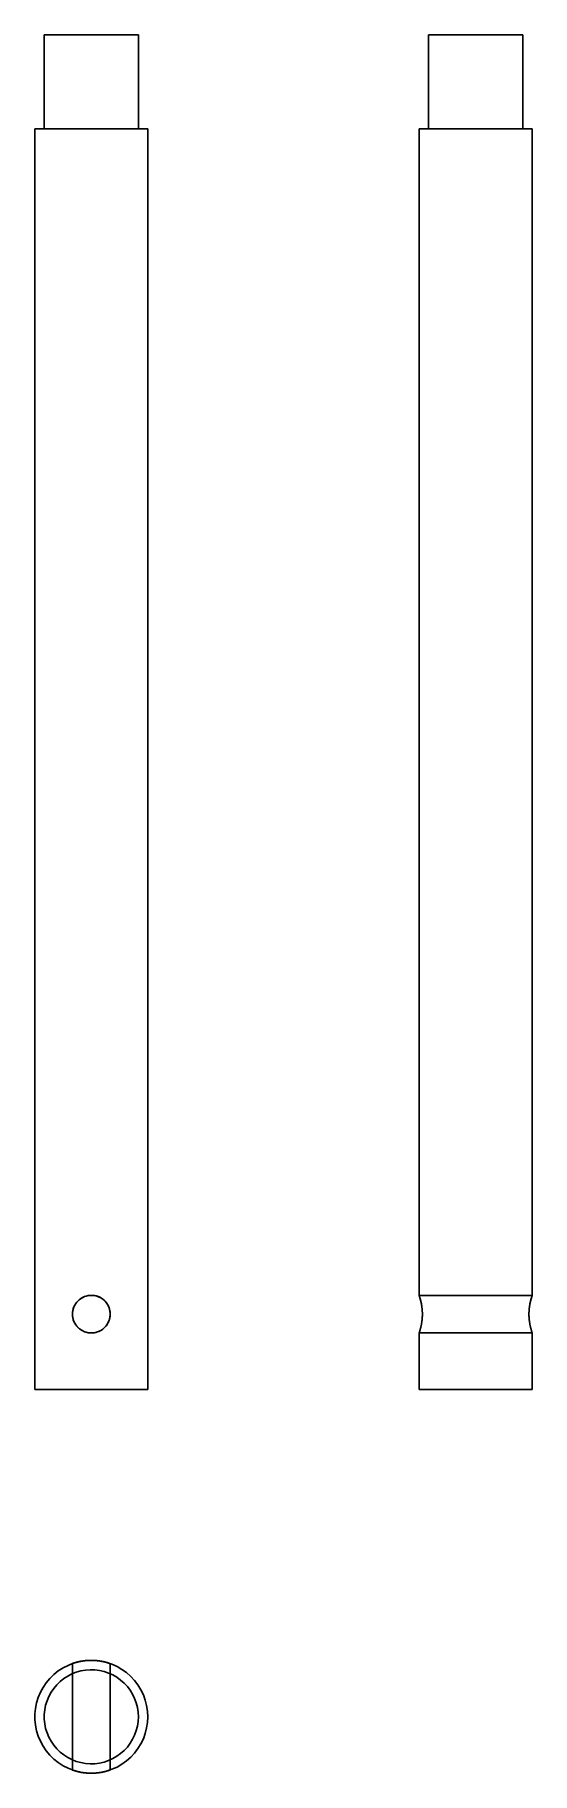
# Model space of a CAD drawing. Extents: x 0 to 0.3, y 0 to 1.03.
import ezdxf

# ---------------------------------------------------------------- set-up
doc = ezdxf.new("R2010")
doc.units = 0
doc.linetypes.add('HIDDEN', pattern=[0.040298, 0.026879, -0.013419])
for name, color, linetype in [('FRONT', 7, 'CONTINUOUS'), ('FRONT_HID', 7, 'HIDDEN'), ('LEFT', 7, 'CONTINUOUS'), ('LEFT_HID', 7, 'HIDDEN'), ('TOP', 7, 'CONTINUOUS'), ('TOP_HID', 7, 'HIDDEN')]:
    doc.layers.add(name, color=color, linetype=linetype)

msp = doc.modelspace()

# ---------------------------------------------------------------- linework, layer by layer
at = {"layer": 'FRONT'}
for p, q in [((0.061567, 1.034328), (0.005597, 1.034328)), ((0.005597, 1.034328), (0.005597, 0.978357)), ((0.061567, 0.978357), (0.061567, 1.034328)), ((0.067164, 0.978357), (0, 0.978357)), ((0, 0.228357), (0, 0.978357)), ((0.067164, 0.978357), (0.067164, 0.228357)), ((0.024333, 0.279439), (0.023751, 0.278487)), ((0.024587, 0.279796), (0.024085, 0.279059)), ((0.025007, 0.280329), (0.024333, 0.279439)), ((0.025146, 0.280491), (0.024587, 0.279796)), ((0.025766, 0.281147), (0.025007, 0.280329)), ((0.025758, 0.281139), (0.025146, 0.280491)), ((0.02642, 0.281737), (0.025758, 0.281139)), ((0.026603, 0.281885), (0.025766, 0.281147)), ((0.027128, 0.28228), (0.02642, 0.281737)), ((0.027509, 0.282537), (0.026603, 0.281885)), ((0.027876, 0.282764), (0.027128, 0.28228)), ((0.028475, 0.283095), (0.027509, 0.282537)), ((0.028661, 0.283188), (0.027876, 0.282764)), ((0.029492, 0.283554), (0.028475, 0.283095)), ((0.029477, 0.283548), (0.028661, 0.283188)), ((0.030319, 0.283841), (0.029477, 0.283548)), ((0.03055, 0.283909), (0.029492, 0.283554)), ((0.031182, 0.284067), (0.030319, 0.283841)), ((0.031638, 0.284158), (0.03055, 0.283909)), ((0.03206, 0.284224), (0.031182, 0.284067)), ((0.032746, 0.284296), (0.031638, 0.284158)), ((0.032948, 0.28431), (0.03206, 0.284224)), ((0.033861, 0.284324), (0.032746, 0.284296)), ((0.033839, 0.284325), (0.032948, 0.28431)), ((0.034729, 0.284269), (0.033839, 0.284325)), ((0.034974, 0.284241), (0.033861, 0.284324)), ((0.035612, 0.284142), (0.034729, 0.284269)), ((0.036073, 0.284047), (0.034974, 0.284241)), ((0.036482, 0.283945), (0.035612, 0.284142)), ((0.037147, 0.283745), (0.036073, 0.284047)), ((0.037333, 0.28368), (0.036482, 0.283945)), ((0.038186, 0.283337), (0.037147, 0.283745)), ((0.038161, 0.283348), (0.037333, 0.28368)), ((0.03896, 0.282951), (0.038161, 0.283348)), ((0.039179, 0.282828), (0.038186, 0.283337)), ((0.039724, 0.282492), (0.03896, 0.282951)), ((0.040117, 0.282222), (0.039179, 0.282828)), ((0.04045, 0.281973), (0.039724, 0.282492)), ((0.040989, 0.281527), (0.040117, 0.282222)), ((0.041132, 0.281399), (0.04045, 0.281973)), ((0.041788, 0.280747), (0.040989, 0.281527)), ((0.041766, 0.280771), (0.041132, 0.281399)), ((0.042348, 0.280096), (0.041766, 0.280771)), ((0.042505, 0.279893), (0.041788, 0.280747)), ((0.042874, 0.279376), (0.042348, 0.280096)), ((0.043134, 0.278971), (0.042505, 0.279893)), ((0.043341, 0.278616), (0.042874, 0.279376)), ((0.022444, 0.274248), (0.022388, 0.273134)), ((0.022424, 0.274025), (0.022388, 0.273134)), ((0.022388, 0.273134), (0.022444, 0.272019)), ((0.02253, 0.27491), (0.022424, 0.274025)), ((0.02261, 0.275352), (0.022444, 0.274248)), ((0.022444, 0.272019), (0.02261, 0.270916)), ((0.022706, 0.275784), (0.02253, 0.27491)), ((0.022885, 0.276433), (0.02261, 0.275352)), ((0.02261, 0.270916), (0.022885, 0.269834)), ((0.022952, 0.276642), (0.022706, 0.275784)), ((0.023267, 0.277482), (0.022885, 0.276433)), ((0.022885, 0.269834), (0.023267, 0.268785)), ((0.023265, 0.277477), (0.022952, 0.276642)), ((0.023643, 0.278284), (0.023265, 0.277477)), ((0.023751, 0.278487), (0.023267, 0.277482)), ((0.024085, 0.279059), (0.023643, 0.278284)), ((0.043668, 0.27799), (0.043134, 0.278971)), ((0.043747, 0.277822), (0.043341, 0.278616)), ((0.044101, 0.276962), (0.043668, 0.27799)), ((0.043668, 0.268277), (0.044101, 0.269305)), ((0.043689, 0.268321), (0.04404, 0.269141)), ((0.044088, 0.276998), (0.043747, 0.277822)), ((0.04404, 0.269141), (0.044325, 0.269986)), ((0.044362, 0.27615), (0.044088, 0.276998)), ((0.04443, 0.275896), (0.044101, 0.276962)), ((0.044101, 0.269305), (0.04443, 0.270371)), ((0.044325, 0.269986), (0.044541, 0.270851)), ((0.044568, 0.275282), (0.044362, 0.27615)), ((0.044651, 0.274802), (0.04443, 0.275896)), ((0.04443, 0.270371), (0.044651, 0.271465)), ((0.044541, 0.270851), (0.044688, 0.271731)), ((0.044704, 0.274401), (0.044568, 0.275282)), ((0.044762, 0.273692), (0.044651, 0.274802)), ((0.044651, 0.271465), (0.044762, 0.272576)), ((0.044688, 0.271731), (0.044764, 0.272619)), ((0.04477, 0.273511), (0.044704, 0.274401)), ((0.044762, 0.272576), (0.044762, 0.273692)), ((0.044764, 0.272619), (0.04477, 0.273511)), ((0.023267, 0.268785), (0.023751, 0.26778)), ((0.023751, 0.26778), (0.024333, 0.266828)), ((0.024333, 0.266828), (0.025007, 0.265938)), ((0.025007, 0.265938), (0.025766, 0.26512)), ((0.025766, 0.26512), (0.026603, 0.264382)), ((0.026603, 0.264382), (0.027509, 0.26373)), ((0.027509, 0.26373), (0.028475, 0.263172)), ((0.028475, 0.263172), (0.029492, 0.262713)), ((0.029492, 0.262713), (0.03055, 0.262358)), ((0.030189, 0.262466), (0.031049, 0.26223)), ((0.03055, 0.262358), (0.031638, 0.26211)), ((0.031049, 0.26223), (0.031925, 0.262063)), ((0.031638, 0.26211), (0.032746, 0.261971)), ((0.031925, 0.262063), (0.032811, 0.261966)), ((0.032746, 0.261971), (0.033861, 0.261943)), ((0.032811, 0.261966), (0.033703, 0.26194)), ((0.033703, 0.26194), (0.034593, 0.261985)), ((0.033861, 0.261943), (0.034974, 0.262026)), ((0.034593, 0.261985), (0.035477, 0.262101)), ((0.034974, 0.262026), (0.036073, 0.26222)), ((0.035477, 0.262101), (0.03635, 0.262287)), ((0.036073, 0.26222), (0.037147, 0.262522)), ((0.03635, 0.262287), (0.037204, 0.262542)), ((0.037147, 0.262522), (0.038186, 0.26293)), ((0.037204, 0.262542), (0.038036, 0.262864)), ((0.038036, 0.262864), (0.038839, 0.263251)), ((0.038186, 0.26293), (0.039179, 0.263439)), ((0.038839, 0.263251), (0.039609, 0.263701)), ((0.039179, 0.263439), (0.040117, 0.264045)), ((0.039609, 0.263701), (0.040341, 0.26421)), ((0.040117, 0.264045), (0.040989, 0.26474)), ((0.040341, 0.26421), (0.04103, 0.264777)), ((0.040989, 0.26474), (0.041788, 0.26552)), ((0.04103, 0.264777), (0.041672, 0.265396)), ((0.041672, 0.265396), (0.042262, 0.266065)), ((0.041788, 0.26552), (0.042505, 0.266375)), ((0.042262, 0.266065), (0.042797, 0.266778)), ((0.042505, 0.266375), (0.043134, 0.267297)), ((0.042797, 0.266778), (0.043274, 0.267532)), ((0.043134, 0.267297), (0.043668, 0.268277)), ((0.043274, 0.267532), (0.043689, 0.268321)), ((0.067164, 0.228357), (0, 0.228357))]:
    msp.add_line(p, q, dxfattribs=at)
at = {"layer": 'FRONT_HID', "linetype": 'HIDDEN'}
for p, q in [((0.061567, 0.978357), (0.005597, 0.978357)), ((0.005597, 0.978357), (0.061567, 0.978357)), ((0.022388, 0.273134), (0.02239, 0.272909)), ((0.02239, 0.272909), (0.022397, 0.272685)), ((0.022397, 0.272685), (0.022408, 0.272461)), ((0.022408, 0.272461), (0.022424, 0.272237)), ((0.022424, 0.272237), (0.022444, 0.272014)), ((0.022444, 0.272014), (0.022469, 0.271791)), ((0.022469, 0.271791), (0.022498, 0.271568)), ((0.022498, 0.271568), (0.022532, 0.271346)), ((0.022532, 0.271346), (0.02257, 0.271125)), ((0.02257, 0.271125), (0.022612, 0.270905)), ((0.022612, 0.270905), (0.022659, 0.270685)), ((0.022659, 0.270685), (0.02271, 0.270467)), ((0.02271, 0.270467), (0.022766, 0.27025)), ((0.022766, 0.27025), (0.022826, 0.270033)), ((0.022826, 0.270033), (0.02289, 0.269818)), ((0.02289, 0.269818), (0.022959, 0.269605)), ((0.022959, 0.269605), (0.023032, 0.269393)), ((0.023032, 0.269393), (0.023109, 0.269182)), ((0.023109, 0.269182), (0.02319, 0.268973)), ((0.02319, 0.268973), (0.023276, 0.268765)), ((0.023276, 0.268765), (0.023365, 0.26856)), ((0.023365, 0.26856), (0.023459, 0.268356)), ((0.023459, 0.268356), (0.023557, 0.268154)), ((0.023557, 0.268154), (0.023659, 0.267954)), ((0.023659, 0.267954), (0.023764, 0.267756)), ((0.023764, 0.267756), (0.023874, 0.26756)), ((0.023874, 0.26756), (0.023988, 0.267367)), ((0.023988, 0.267367), (0.024105, 0.267176)), ((0.024105, 0.267176), (0.024227, 0.266987)), ((0.024227, 0.266987), (0.024352, 0.266801)), ((0.024352, 0.266801), (0.02448, 0.266617)), ((0.02448, 0.266617), (0.024613, 0.266436)), ((0.024613, 0.266436), (0.024749, 0.266257)), ((0.024749, 0.266257), (0.024889, 0.266082)), ((0.024889, 0.266082), (0.025032, 0.265909)), ((0.025032, 0.265909), (0.025178, 0.265739)), ((0.025178, 0.265739), (0.025328, 0.265572)), ((0.025328, 0.265572), (0.025481, 0.265408)), ((0.025481, 0.265408), (0.025638, 0.265247)), ((0.025638, 0.265247), (0.025797, 0.26509)), ((0.025797, 0.26509), (0.02596, 0.264935)), ((0.02596, 0.264935), (0.026126, 0.264784)), ((0.026126, 0.264784), (0.026295, 0.264636)), ((0.026295, 0.264636), (0.026467, 0.264492)), ((0.026467, 0.264492), (0.026641, 0.264351)), ((0.026641, 0.264351), (0.026819, 0.264214)), ((0.026819, 0.264214), (0.026999, 0.26408)), ((0.026999, 0.26408), (0.027182, 0.26395)), ((0.027182, 0.26395), (0.027367, 0.263823)), ((0.027367, 0.263823), (0.027555, 0.263701)), ((0.027555, 0.263701), (0.027745, 0.263582)), ((0.027745, 0.263582), (0.027938, 0.263467)), ((0.027938, 0.263467), (0.028133, 0.263356)), ((0.028133, 0.263356), (0.02833, 0.263248)), ((0.02833, 0.263248), (0.028529, 0.263145)), ((0.028529, 0.263145), (0.02873, 0.263046)), ((0.02873, 0.263046), (0.028933, 0.26295)), ((0.028933, 0.26295), (0.029138, 0.262859)), ((0.029138, 0.262859), (0.029345, 0.262772)), ((0.029345, 0.262772), (0.029554, 0.26269)), ((0.029554, 0.26269), (0.029764, 0.262611)), ((0.029764, 0.262611), (0.029975, 0.262536)), ((0.029975, 0.262536), (0.030189, 0.262466))]:
    msp.add_line(p, q, dxfattribs=at)
at = {"layer": 'LEFT'}
for p, q in [((0.233955, 1.034328), (0.289925, 1.034328)), ((0.233955, 1.034328), (0.233955, 0.978357)), ((0.289925, 1.034328), (0.289925, 0.978357)), ((0.228358, 0.978357), (0.295522, 0.978357)), ((0.228358, 0.284328), (0.228358, 0.978357)), ((0.295522, 0.284328), (0.295522, 0.978357)), ((0.228358, 0.284328), (0.228415, 0.284156)), ((0.228415, 0.284156), (0.228471, 0.283984)), ((0.228471, 0.283984), (0.228527, 0.283811)), ((0.228527, 0.283811), (0.228582, 0.283639)), ((0.228582, 0.283639), (0.228636, 0.283466)), ((0.228636, 0.283466), (0.228689, 0.283293)), ((0.228689, 0.283293), (0.228741, 0.283119)), ((0.228741, 0.283119), (0.228793, 0.282946)), ((0.228793, 0.282946), (0.228844, 0.282772)), ((0.228844, 0.282772), (0.228894, 0.282598)), ((0.228894, 0.282598), (0.228944, 0.282424)), ((0.228944, 0.282424), (0.228993, 0.28225)), ((0.228993, 0.28225), (0.22904, 0.282075)), ((0.229692, 0.279258), (0.229014, 0.282173)), ((0.22904, 0.282075), (0.229088, 0.2819)), ((0.229088, 0.2819), (0.229134, 0.281725)), ((0.229134, 0.281725), (0.229179, 0.28155)), ((0.229179, 0.28155), (0.229224, 0.281374)), ((0.229224, 0.281374), (0.229268, 0.281199)), ((0.229268, 0.281199), (0.229311, 0.281023)), ((0.229311, 0.281023), (0.229353, 0.280847)), ((0.229353, 0.280847), (0.229394, 0.28067)), ((0.229394, 0.28067), (0.229435, 0.280494)), ((0.229435, 0.280494), (0.229474, 0.280317)), ((0.229474, 0.280317), (0.229513, 0.28014)), ((0.229513, 0.28014), (0.229551, 0.279963)), ((0.229551, 0.279963), (0.229587, 0.279786)), ((0.229587, 0.279786), (0.229624, 0.279608)), ((0.229624, 0.279608), (0.229659, 0.279431)), ((0.229659, 0.279431), (0.229693, 0.279253)), ((0.294222, 0.279431), (0.294188, 0.279253)), ((0.294189, 0.279258), (0.294867, 0.282173)), ((0.294257, 0.279608), (0.294222, 0.279431)), ((0.294293, 0.279786), (0.294257, 0.279608)), ((0.29433, 0.279963), (0.294293, 0.279786)), ((0.294368, 0.28014), (0.29433, 0.279963)), ((0.294406, 0.280317), (0.294368, 0.28014)), ((0.294446, 0.280494), (0.294406, 0.280317)), ((0.294486, 0.28067), (0.294446, 0.280494)), ((0.294528, 0.280847), (0.294486, 0.28067)), ((0.29457, 0.281023), (0.294528, 0.280847)), ((0.294613, 0.281199), (0.29457, 0.281023)), ((0.294657, 0.281374), (0.294613, 0.281199)), ((0.294701, 0.28155), (0.294657, 0.281374)), ((0.294747, 0.281725), (0.294701, 0.28155)), ((0.294793, 0.2819), (0.294747, 0.281725)), ((0.29484, 0.282075), (0.294793, 0.2819)), ((0.294888, 0.28225), (0.29484, 0.282075)), ((0.294937, 0.282424), (0.294888, 0.28225)), ((0.294986, 0.282598), (0.294937, 0.282424)), ((0.295036, 0.282772), (0.294986, 0.282598)), ((0.295087, 0.282946), (0.295036, 0.282772)), ((0.295139, 0.283119), (0.295087, 0.282946)), ((0.295192, 0.283293), (0.295139, 0.283119)), ((0.295245, 0.283466), (0.295192, 0.283293)), ((0.295299, 0.283639), (0.295245, 0.283466)), ((0.295354, 0.283811), (0.295299, 0.283639)), ((0.295409, 0.283984), (0.295354, 0.283811)), ((0.295465, 0.284156), (0.295409, 0.283984)), ((0.295522, 0.284328), (0.295465, 0.284156)), ((0.229693, 0.279253), (0.229726, 0.279075)), ((0.229726, 0.279075), (0.229759, 0.278897)), ((0.229759, 0.278897), (0.22979, 0.278719)), ((0.22979, 0.278719), (0.229821, 0.27854)), ((0.229862, 0.278287), (0.229819, 0.278551)), ((0.229821, 0.27854), (0.22985, 0.278361)), ((0.22985, 0.278361), (0.229879, 0.278183)), ((0.229903, 0.278023), (0.229862, 0.278287)), ((0.229879, 0.278183), (0.229906, 0.278004)), ((0.229943, 0.277758), (0.229903, 0.278023)), ((0.229906, 0.278004), (0.229933, 0.277825)), ((0.229933, 0.277825), (0.229959, 0.277645)), ((0.22998, 0.277494), (0.229943, 0.277758)), ((0.229959, 0.277645), (0.229984, 0.277466)), ((0.229969, 0.268695), (0.230005, 0.26896)), ((0.230015, 0.277228), (0.22998, 0.277494)), ((0.229984, 0.277466), (0.230008, 0.277286)), ((0.230008, 0.268981), (0.229984, 0.268801)), ((0.230005, 0.26896), (0.230038, 0.269225)), ((0.230008, 0.277286), (0.23003, 0.277107)), ((0.23003, 0.26916), (0.230008, 0.268981)), ((0.230048, 0.276963), (0.230015, 0.277228)), ((0.23003, 0.277107), (0.230052, 0.276927)), ((0.230052, 0.26934), (0.23003, 0.26916)), ((0.230038, 0.269225), (0.23007, 0.269491)), ((0.230079, 0.276697), (0.230048, 0.276963)), ((0.230052, 0.276927), (0.230073, 0.276747)), ((0.230073, 0.26952), (0.230052, 0.26934)), ((0.23007, 0.269491), (0.230099, 0.269757)), ((0.230073, 0.276747), (0.230093, 0.276567)), ((0.230093, 0.2697), (0.230073, 0.26952)), ((0.230108, 0.276431), (0.230079, 0.276697)), ((0.230093, 0.276567), (0.230112, 0.276387)), ((0.230112, 0.26988), (0.230093, 0.2697)), ((0.230099, 0.269757), (0.230126, 0.270023)), ((0.230134, 0.276165), (0.230108, 0.276431)), ((0.230112, 0.276387), (0.23013, 0.276207)), ((0.23013, 0.27006), (0.230112, 0.26988)), ((0.230126, 0.270023), (0.230151, 0.270289)), ((0.23013, 0.276207), (0.230147, 0.276027)), ((0.230147, 0.27024), (0.23013, 0.27006)), ((0.230158, 0.275899), (0.230134, 0.276165)), ((0.230147, 0.276027), (0.230163, 0.275846)), ((0.230163, 0.270421), (0.230147, 0.27024)), ((0.230151, 0.270289), (0.230174, 0.270556)), ((0.23018, 0.275632), (0.230158, 0.275899)), ((0.230163, 0.275846), (0.230178, 0.275666)), ((0.230178, 0.270601), (0.230163, 0.270421)), ((0.230174, 0.270556), (0.230195, 0.270822)), ((0.230178, 0.275666), (0.230192, 0.275485)), ((0.230192, 0.270782), (0.230178, 0.270601)), ((0.2302, 0.275365), (0.23018, 0.275632)), ((0.230192, 0.275485), (0.230204, 0.275305)), ((0.230204, 0.270962), (0.230192, 0.270782)), ((0.230195, 0.270822), (0.230213, 0.271089)), ((0.230218, 0.275099), (0.2302, 0.275365)), ((0.230204, 0.275305), (0.230216, 0.275124)), ((0.230216, 0.271143), (0.230204, 0.270962)), ((0.230213, 0.271089), (0.230229, 0.271356)), ((0.230216, 0.275124), (0.230227, 0.274943)), ((0.230227, 0.271324), (0.230216, 0.271143)), ((0.230233, 0.274832), (0.230218, 0.275099)), ((0.230227, 0.274943), (0.230237, 0.274763)), ((0.230237, 0.271505), (0.230227, 0.271324)), ((0.230229, 0.271356), (0.230243, 0.271623)), ((0.230247, 0.274564), (0.230233, 0.274832)), ((0.230237, 0.274763), (0.230246, 0.274582)), ((0.230246, 0.271685), (0.230237, 0.271505)), ((0.230243, 0.271623), (0.230254, 0.27189)), ((0.230246, 0.274582), (0.230253, 0.274401)), ((0.230253, 0.271866), (0.230246, 0.271685)), ((0.230257, 0.274297), (0.230247, 0.274564)), ((0.230253, 0.274401), (0.23026, 0.27422)), ((0.23026, 0.272047), (0.230253, 0.271866)), ((0.230254, 0.27189), (0.230264, 0.272158)), ((0.230266, 0.27403), (0.230257, 0.274297)), ((0.23026, 0.27422), (0.230266, 0.274039)), ((0.230266, 0.272228), (0.23026, 0.272047)), ((0.230264, 0.272158), (0.230271, 0.272425)), ((0.230266, 0.274039), (0.230271, 0.273858)), ((0.230273, 0.273762), (0.230266, 0.27403)), ((0.230271, 0.272409), (0.230266, 0.272228)), ((0.230271, 0.273858), (0.230274, 0.273677)), ((0.230271, 0.272425), (0.230276, 0.272693)), ((0.230274, 0.27259), (0.230271, 0.272409)), ((0.230277, 0.273495), (0.230273, 0.273762)), ((0.230274, 0.273677), (0.230277, 0.273496)), ((0.230277, 0.272771), (0.230274, 0.27259)), ((0.230276, 0.272693), (0.230278, 0.27296)), ((0.230277, 0.273496), (0.230278, 0.273315)), ((0.230279, 0.273227), (0.230277, 0.273495)), ((0.230278, 0.272952), (0.230277, 0.272771)), ((0.230278, 0.273315), (0.230279, 0.273134)), ((0.230278, 0.27296), (0.230279, 0.273227)), ((0.230279, 0.273134), (0.230278, 0.272952)), ((0.293604, 0.273496), (0.293602, 0.273315)), ((0.293602, 0.273227), (0.293604, 0.273495)), ((0.293602, 0.273315), (0.293602, 0.273134)), ((0.293602, 0.27296), (0.293602, 0.273227)), ((0.293602, 0.273134), (0.293602, 0.272952)), ((0.293605, 0.272693), (0.293602, 0.27296)), ((0.293602, 0.272952), (0.293604, 0.272771)), ((0.293604, 0.273495), (0.293608, 0.273762)), ((0.293606, 0.273677), (0.293604, 0.273496)), ((0.293604, 0.272771), (0.293606, 0.27259)), ((0.29361, 0.272425), (0.293605, 0.272693)), ((0.29361, 0.273858), (0.293606, 0.273677)), ((0.293606, 0.27259), (0.29361, 0.272409)), ((0.293608, 0.273762), (0.293614, 0.27403)), ((0.293615, 0.274039), (0.29361, 0.273858)), ((0.293617, 0.272158), (0.29361, 0.272425)), ((0.29361, 0.272409), (0.293615, 0.272228)), ((0.293614, 0.27403), (0.293623, 0.274297)), ((0.29362, 0.27422), (0.293615, 0.274039)), ((0.293615, 0.272228), (0.29362, 0.272047)), ((0.293626, 0.27189), (0.293617, 0.272158)), ((0.293627, 0.274401), (0.29362, 0.27422)), ((0.29362, 0.272047), (0.293627, 0.271866)), ((0.293623, 0.274297), (0.293634, 0.274564)), ((0.293638, 0.271623), (0.293626, 0.27189)), ((0.293635, 0.274582), (0.293627, 0.274401)), ((0.293627, 0.271866), (0.293635, 0.271685)), ((0.293634, 0.274564), (0.293647, 0.274832)), ((0.293644, 0.274763), (0.293635, 0.274582)), ((0.293635, 0.271685), (0.293644, 0.271505)), ((0.293652, 0.271356), (0.293638, 0.271623)), ((0.293653, 0.274943), (0.293644, 0.274763)), ((0.293644, 0.271505), (0.293653, 0.271324)), ((0.293647, 0.274832), (0.293663, 0.275099)), ((0.293668, 0.271089), (0.293652, 0.271356)), ((0.293664, 0.275124), (0.293653, 0.274943)), ((0.293653, 0.271324), (0.293664, 0.271143)), ((0.293663, 0.275099), (0.29368, 0.275365)), ((0.293676, 0.275305), (0.293664, 0.275124)), ((0.293664, 0.271143), (0.293676, 0.270962)), ((0.293686, 0.270822), (0.293668, 0.271089)), ((0.293689, 0.275485), (0.293676, 0.275305)), ((0.293676, 0.270962), (0.293689, 0.270782)), ((0.29368, 0.275365), (0.2937, 0.275632)), ((0.293707, 0.270556), (0.293686, 0.270822)), ((0.293703, 0.275666), (0.293689, 0.275485)), ((0.293689, 0.270782), (0.293703, 0.270601)), ((0.2937, 0.275632), (0.293722, 0.275899)), ((0.293718, 0.275846), (0.293703, 0.275666)), ((0.293703, 0.270601), (0.293718, 0.270421)), ((0.293729, 0.270289), (0.293707, 0.270556)), ((0.293734, 0.276027), (0.293718, 0.275846)), ((0.293718, 0.270421), (0.293734, 0.27024)), ((0.293722, 0.275899), (0.293747, 0.276165)), ((0.293754, 0.270023), (0.293729, 0.270289)), ((0.293751, 0.276207), (0.293734, 0.276027)), ((0.293734, 0.27024), (0.293751, 0.27006)), ((0.293747, 0.276165), (0.293773, 0.276431)), ((0.293769, 0.276387), (0.293751, 0.276207)), ((0.293751, 0.27006), (0.293769, 0.26988)), ((0.293781, 0.269757), (0.293754, 0.270023)), ((0.293787, 0.276567), (0.293769, 0.276387)), ((0.293769, 0.26988), (0.293787, 0.2697)), ((0.293773, 0.276431), (0.293802, 0.276697)), ((0.293811, 0.269491), (0.293781, 0.269757)), ((0.293807, 0.276747), (0.293787, 0.276567)), ((0.293787, 0.2697), (0.293807, 0.26952)), ((0.293802, 0.276697), (0.293833, 0.276963)), ((0.293828, 0.276927), (0.293807, 0.276747)), ((0.293807, 0.26952), (0.293828, 0.26934)), ((0.293842, 0.269225), (0.293811, 0.269491)), ((0.29385, 0.277107), (0.293828, 0.276927)), ((0.293828, 0.26934), (0.29385, 0.26916)), ((0.293833, 0.276963), (0.293866, 0.277228)), ((0.293876, 0.26896), (0.293842, 0.269225)), ((0.293873, 0.277286), (0.29385, 0.277107)), ((0.29385, 0.26916), (0.293873, 0.268981)), ((0.293866, 0.277228), (0.293901, 0.277494)), ((0.293897, 0.277466), (0.293873, 0.277286)), ((0.293873, 0.268981), (0.293897, 0.268801)), ((0.293911, 0.268695), (0.293876, 0.26896)), ((0.293922, 0.277645), (0.293897, 0.277466)), ((0.293901, 0.277494), (0.293938, 0.277758)), ((0.293947, 0.277825), (0.293922, 0.277645)), ((0.293938, 0.277758), (0.293977, 0.278023)), ((0.293974, 0.278004), (0.293947, 0.277825)), ((0.294002, 0.278183), (0.293974, 0.278004)), ((0.293977, 0.278023), (0.294018, 0.278287)), ((0.29403, 0.278361), (0.294002, 0.278183)), ((0.294018, 0.278287), (0.294062, 0.278551)), ((0.29406, 0.27854), (0.29403, 0.278361)), ((0.294091, 0.278719), (0.29406, 0.27854)), ((0.294122, 0.278897), (0.294091, 0.278719)), ((0.294154, 0.279075), (0.294122, 0.278897)), ((0.294188, 0.279253), (0.294154, 0.279075)), ((0.228358, 0.26194), (0.228442, 0.262194)), ((0.228415, 0.262111), (0.228358, 0.26194)), ((0.228358, 0.228357), (0.228358, 0.26194)), ((0.228471, 0.262284), (0.228415, 0.262111)), ((0.228442, 0.262194), (0.228524, 0.262448)), ((0.228527, 0.262456), (0.228471, 0.262284)), ((0.228524, 0.262448), (0.228605, 0.262703)), ((0.228582, 0.262629), (0.228527, 0.262456)), ((0.228636, 0.262801), (0.228582, 0.262629)), ((0.228605, 0.262703), (0.228684, 0.262959)), ((0.228689, 0.262974), (0.228636, 0.262801)), ((0.228684, 0.262959), (0.228761, 0.263215)), ((0.228741, 0.263148), (0.228689, 0.262974)), ((0.228793, 0.263321), (0.228741, 0.263148)), ((0.228761, 0.263215), (0.228837, 0.263471)), ((0.228844, 0.263495), (0.228793, 0.263321)), ((0.228837, 0.263471), (0.228911, 0.263728)), ((0.228894, 0.263669), (0.228844, 0.263495)), ((0.228944, 0.263843), (0.228894, 0.263669)), ((0.228911, 0.263728), (0.228984, 0.263986)), ((0.228993, 0.264017), (0.228944, 0.263843)), ((0.228984, 0.263986), (0.229054, 0.264244)), ((0.22904, 0.264192), (0.228993, 0.264017)), ((0.229088, 0.264367), (0.22904, 0.264192)), ((0.229054, 0.264244), (0.229123, 0.264502)), ((0.229134, 0.264542), (0.229088, 0.264367)), ((0.229123, 0.264502), (0.22919, 0.264761)), ((0.229179, 0.264717), (0.229134, 0.264542)), ((0.229224, 0.264893), (0.229179, 0.264717)), ((0.22919, 0.264761), (0.229256, 0.26502)), ((0.229268, 0.265068), (0.229224, 0.264893)), ((0.229256, 0.26502), (0.229319, 0.26528)), ((0.229311, 0.265244), (0.229268, 0.265068)), ((0.229353, 0.26542), (0.229311, 0.265244)), ((0.229319, 0.26528), (0.229381, 0.26554)), ((0.229394, 0.265597), (0.229353, 0.26542)), ((0.229381, 0.26554), (0.229441, 0.265801)), ((0.229435, 0.265773), (0.229394, 0.265597)), ((0.229474, 0.26595), (0.229435, 0.265773)), ((0.229441, 0.265801), (0.229499, 0.266062)), ((0.229513, 0.266127), (0.229474, 0.26595)), ((0.229499, 0.266062), (0.229555, 0.266324)), ((0.229551, 0.266304), (0.229513, 0.266127)), ((0.229587, 0.266481), (0.229551, 0.266304)), ((0.229555, 0.266324), (0.229609, 0.266586)), ((0.229624, 0.266659), (0.229587, 0.266481)), ((0.229609, 0.266586), (0.229661, 0.266848)), ((0.229659, 0.266836), (0.229624, 0.266659)), ((0.229693, 0.267014), (0.229659, 0.266836)), ((0.229661, 0.266848), (0.229711, 0.267111)), ((0.229726, 0.267192), (0.229693, 0.267014)), ((0.229711, 0.267111), (0.229759, 0.267374)), ((0.229759, 0.26737), (0.229726, 0.267192)), ((0.229759, 0.267374), (0.229805, 0.267637)), ((0.22979, 0.267549), (0.229759, 0.26737)), ((0.229821, 0.267727), (0.22979, 0.267549)), ((0.229805, 0.267637), (0.229849, 0.267901)), ((0.22985, 0.267906), (0.229821, 0.267727)), ((0.229849, 0.267901), (0.229891, 0.268165)), ((0.229879, 0.268085), (0.22985, 0.267906)), ((0.229906, 0.268263), (0.229879, 0.268085)), ((0.229891, 0.268165), (0.229931, 0.26843)), ((0.229933, 0.268443), (0.229906, 0.268263)), ((0.229931, 0.26843), (0.229969, 0.268695)), ((0.229959, 0.268622), (0.229933, 0.268443)), ((0.229984, 0.268801), (0.229959, 0.268622)), ((0.293897, 0.268801), (0.293922, 0.268622)), ((0.293949, 0.26843), (0.293911, 0.268695)), ((0.293922, 0.268622), (0.293947, 0.268443)), ((0.293947, 0.268443), (0.293974, 0.268263)), ((0.293989, 0.268165), (0.293949, 0.26843)), ((0.293974, 0.268263), (0.294002, 0.268085)), ((0.294031, 0.267901), (0.293989, 0.268165)), ((0.294002, 0.268085), (0.29403, 0.267906)), ((0.29403, 0.267906), (0.29406, 0.267727)), ((0.294075, 0.267637), (0.294031, 0.267901)), ((0.29406, 0.267727), (0.294091, 0.267549)), ((0.294121, 0.267374), (0.294075, 0.267637)), ((0.294091, 0.267549), (0.294122, 0.26737)), ((0.29417, 0.267111), (0.294121, 0.267374)), ((0.294122, 0.26737), (0.294154, 0.267192)), ((0.294154, 0.267192), (0.294188, 0.267014)), ((0.29422, 0.266848), (0.29417, 0.267111)), ((0.294188, 0.267014), (0.294222, 0.266836)), ((0.294272, 0.266586), (0.29422, 0.266848)), ((0.294222, 0.266836), (0.294257, 0.266659)), ((0.294257, 0.266659), (0.294293, 0.266481)), ((0.294326, 0.266324), (0.294272, 0.266586)), ((0.294293, 0.266481), (0.29433, 0.266304)), ((0.294382, 0.266062), (0.294326, 0.266324)), ((0.29433, 0.266304), (0.294368, 0.266127)), ((0.294368, 0.266127), (0.294406, 0.26595)), ((0.29444, 0.265801), (0.294382, 0.266062)), ((0.294406, 0.26595), (0.294446, 0.265773)), ((0.2945, 0.26554), (0.29444, 0.265801)), ((0.294446, 0.265773), (0.294486, 0.265597)), ((0.294486, 0.265597), (0.294528, 0.26542)), ((0.294561, 0.26528), (0.2945, 0.26554)), ((0.294528, 0.26542), (0.29457, 0.265244)), ((0.294625, 0.26502), (0.294561, 0.26528)), ((0.29457, 0.265244), (0.294613, 0.265068)), ((0.294613, 0.265068), (0.294657, 0.264893)), ((0.29469, 0.264761), (0.294625, 0.26502)), ((0.294657, 0.264893), (0.294701, 0.264717)), ((0.294757, 0.264502), (0.29469, 0.264761)), ((0.294701, 0.264717), (0.294747, 0.264542)), ((0.294747, 0.264542), (0.294793, 0.264367)), ((0.294826, 0.264244), (0.294757, 0.264502)), ((0.294793, 0.264367), (0.29484, 0.264192)), ((0.294897, 0.263986), (0.294826, 0.264244)), ((0.29484, 0.264192), (0.294888, 0.264017)), ((0.294888, 0.264017), (0.294937, 0.263843)), ((0.294969, 0.263728), (0.294897, 0.263986)), ((0.294937, 0.263843), (0.294986, 0.263669)), ((0.295043, 0.263471), (0.294969, 0.263728)), ((0.294986, 0.263669), (0.295036, 0.263495)), ((0.295036, 0.263495), (0.295087, 0.263321)), ((0.295119, 0.263215), (0.295043, 0.263471)), ((0.295087, 0.263321), (0.295139, 0.263148)), ((0.295197, 0.262959), (0.295119, 0.263215)), ((0.295139, 0.263148), (0.295192, 0.262974)), ((0.295192, 0.262974), (0.295245, 0.262801)), ((0.295276, 0.262703), (0.295197, 0.262959)), ((0.295245, 0.262801), (0.295299, 0.262629)), ((0.295356, 0.262448), (0.295276, 0.262703)), ((0.295299, 0.262629), (0.295354, 0.262456)), ((0.295354, 0.262456), (0.295409, 0.262284)), ((0.295439, 0.262194), (0.295356, 0.262448)), ((0.295409, 0.262284), (0.295465, 0.262111)), ((0.295522, 0.26194), (0.295439, 0.262194)), ((0.295465, 0.262111), (0.295522, 0.26194)), ((0.295522, 0.228357), (0.295522, 0.26194)), ((0.228358, 0.228357), (0.295522, 0.228357))]:
    msp.add_line(p, q, dxfattribs=at)
at = {"layer": 'LEFT_HID', "linetype": 'HIDDEN'}
for p, q in [((0.26194, 1.034328), (0.233955, 1.034328)), ((0.289925, 1.034328), (0.26194, 1.034328)), ((0.26194, 0.978357), (0.228358, 0.978357)), ((0.26194, 0.978357), (0.233955, 0.978357)), ((0.233955, 0.978357), (0.289925, 0.978357)), ((0.295522, 0.978357), (0.26194, 0.978357)), ((0.289925, 0.978357), (0.26194, 0.978357)), ((0.229014, 0.282173), (0.228358, 0.284328)), ((0.228358, 0.284328), (0.26194, 0.284328)), ((0.295522, 0.284328), (0.26194, 0.284328)), ((0.294867, 0.282173), (0.295522, 0.284328)), ((0.229819, 0.278551), (0.229692, 0.279258)), ((0.294062, 0.278551), (0.294189, 0.279258)), ((0.228358, 0.26194), (0.26194, 0.26194)), ((0.295522, 0.26194), (0.26194, 0.26194)), ((0.26194, 0.228357), (0.228358, 0.228357)), ((0.295522, 0.228357), (0.26194, 0.228357))]:
    msp.add_line(p, q, dxfattribs=at)
at = {"layer": 'TOP'}
for p, q in [((0.016749, 0.062665), (0.013937, 0.060848)), ((0.019728, 0.064192), (0.016749, 0.062665)), ((0.022845, 0.065415), (0.019728, 0.064192)), ((0.026068, 0.066322), (0.022845, 0.065415)), ((0.024586, 0.065948), (0.024801, 0.066007)), ((0.029365, 0.066903), (0.026068, 0.066322)), ((0.032703, 0.067153), (0.029365, 0.066903)), ((0.03605, 0.06707), (0.032703, 0.067153)), ((0.039372, 0.066654), (0.03605, 0.06707)), ((0.042636, 0.065909), (0.039372, 0.066654)), ((0.045809, 0.064842), (0.042636, 0.065909)), ((0.048861, 0.063465), (0.045809, 0.064842)), ((0.05176, 0.061792), (0.048861, 0.063465)), ((0.006771, 0.053859), (0.004885, 0.051093)), ((0.008923, 0.056423), (0.006771, 0.053859)), ((0.01132, 0.058761), (0.008923, 0.056423)), ((0.013026, 0.052616), (0.011233, 0.050479)), ((0.013937, 0.060848), (0.01132, 0.058761)), ((0.015023, 0.054564), (0.013026, 0.052616)), ((0.017204, 0.056304), (0.015023, 0.054564)), ((0.019548, 0.057817), (0.017204, 0.056304)), ((0.02203, 0.05909), (0.019548, 0.057817)), ((0.024627, 0.06011), (0.02203, 0.05909)), ((0.027313, 0.060865), (0.024627, 0.06011)), ((0.030061, 0.06135), (0.027313, 0.060865)), ((0.032843, 0.061558), (0.030061, 0.06135)), ((0.035632, 0.061489), (0.032843, 0.061558)), ((0.0384, 0.061142), (0.035632, 0.061489)), ((0.04112, 0.060521), (0.0384, 0.061142)), ((0.043764, 0.059632), (0.04112, 0.060521)), ((0.046307, 0.058485), (0.043764, 0.059632)), ((0.048724, 0.05709), (0.046307, 0.058485)), ((0.050989, 0.055461), (0.048724, 0.05709)), ((0.053081, 0.053615), (0.050989, 0.055461)), ((0.054478, 0.059837), (0.05176, 0.061792)), ((0.054978, 0.05157), (0.053081, 0.053615)), ((0.056989, 0.057622), (0.054478, 0.059837)), ((0.059266, 0.055168), (0.056989, 0.057622)), ((0.061287, 0.052499), (0.059266, 0.055168)), ((0.063033, 0.049642), (0.061287, 0.052499)), ((0.000997, 0.041868), (0.000333, 0.038587)), ((0.001984, 0.045067), (0.000997, 0.041868)), ((0.003284, 0.048152), (0.001984, 0.045067)), ((0.004885, 0.051093), (0.003284, 0.048152)), ((0.007243, 0.043153), (0.006421, 0.040487)), ((0.008327, 0.045724), (0.007243, 0.043153)), ((0.009661, 0.048174), (0.008327, 0.045724)), ((0.011233, 0.050479), (0.009661, 0.048174)), ((0.056663, 0.049346), (0.054978, 0.05157)), ((0.058117, 0.046966), (0.056663, 0.049346)), ((0.059328, 0.044452), (0.058117, 0.046966)), ((0.060282, 0.04183), (0.059328, 0.044452)), ((0.060971, 0.039127), (0.060282, 0.04183)), ((0.064485, 0.046626), (0.063033, 0.049642)), ((0.06563, 0.04348), (0.064485, 0.046626)), ((0.066457, 0.040236), (0.06563, 0.04348)), ((0.000333, 0.038587), (0, 0.035256)), ((0, 0.035256), (0, 0.031908)), ((0, 0.031908), (0.000333, 0.028577)), ((0.005868, 0.037753), (0.00559, 0.034977)), ((0.00559, 0.034977), (0.00559, 0.032187)), ((0.00559, 0.032187), (0.005868, 0.029411)), ((0.006421, 0.040487), (0.005868, 0.037753)), ((0.061386, 0.036368), (0.060971, 0.039127)), ((0.061525, 0.033582), (0.061386, 0.036368)), ((0.061386, 0.030795), (0.061525, 0.033582)), ((0.066956, 0.036925), (0.066457, 0.040236)), ((0.067122, 0.033582), (0.066956, 0.036925)), ((0.066956, 0.030238), (0.067122, 0.033582)), ((0.000333, 0.028577), (0.000997, 0.025295)), ((0.000997, 0.025295), (0.001984, 0.022096)), ((0.001984, 0.022096), (0.003284, 0.019011)), ((0.005868, 0.029411), (0.006421, 0.026676)), ((0.006421, 0.026676), (0.007243, 0.02401)), ((0.007243, 0.02401), (0.008327, 0.021439)), ((0.008327, 0.021439), (0.009661, 0.018989)), ((0.058117, 0.020198), (0.059328, 0.022711)), ((0.059328, 0.022711), (0.060282, 0.025333)), ((0.060282, 0.025333), (0.060971, 0.028037)), ((0.060971, 0.028037), (0.061386, 0.030795)), ((0.064485, 0.020537), (0.06563, 0.023683)), ((0.06563, 0.023683), (0.066457, 0.026928)), ((0.066457, 0.026928), (0.066956, 0.030238)), ((0.003284, 0.019011), (0.004885, 0.016071)), ((0.004885, 0.016071), (0.006771, 0.013305)), ((0.006771, 0.013305), (0.008923, 0.01074)), ((0.008923, 0.01074), (0.01132, 0.008402)), ((0.009661, 0.018989), (0.011233, 0.016684)), ((0.011233, 0.016684), (0.013026, 0.014547)), ((0.013026, 0.014547), (0.015023, 0.012599)), ((0.015023, 0.012599), (0.017204, 0.01086)), ((0.017204, 0.01086), (0.019548, 0.009346)), ((0.048724, 0.010074), (0.050989, 0.011702)), ((0.050989, 0.011702), (0.053081, 0.013548)), ((0.053081, 0.013548), (0.054978, 0.015593)), ((0.054978, 0.015593), (0.056663, 0.017817)), ((0.056663, 0.017817), (0.058117, 0.020198)), ((0.056989, 0.009541), (0.059266, 0.011996)), ((0.059266, 0.011996), (0.061287, 0.014664)), ((0.061287, 0.014664), (0.063033, 0.017521)), ((0.063033, 0.017521), (0.064485, 0.020537)), ((0.01132, 0.008402), (0.013937, 0.006315)), ((0.013937, 0.006315), (0.016749, 0.004499)), ((0.016749, 0.004499), (0.019728, 0.002971)), ((0.019548, 0.009346), (0.02203, 0.008073)), ((0.019728, 0.002971), (0.022845, 0.001748)), ((0.02203, 0.008073), (0.024627, 0.007054)), ((0.022845, 0.001748), (0.026068, 0.000842)), ((0.024586, 0.001215), (0.024801, 0.001157)), ((0.024627, 0.007054), (0.027313, 0.006298)), ((0.026068, 0.000842), (0.029365, 0.00026)), ((0.027313, 0.006298), (0.030061, 0.005814)), ((0.029365, 0.00026), (0.032703, 0.00001)), ((0.030061, 0.005814), (0.032843, 0.005605)), ((0.032703, 0.00001), (0.03605, 0.000094)), ((0.032843, 0.005605), (0.035632, 0.005675)), ((0.035632, 0.005675), (0.0384, 0.006022)), ((0.03605, 0.000094), (0.039372, 0.00051)), ((0.0384, 0.006022), (0.04112, 0.006643)), ((0.039372, 0.00051), (0.042636, 0.001255)), ((0.04112, 0.006643), (0.043764, 0.007531)), ((0.042636, 0.001255), (0.045809, 0.002321)), ((0.043764, 0.007531), (0.046307, 0.008679)), ((0.045809, 0.002321), (0.048861, 0.003698)), ((0.046307, 0.008679), (0.048724, 0.010074)), ((0.048861, 0.003698), (0.05176, 0.005372)), ((0.05176, 0.005372), (0.054478, 0.007326)), ((0.054478, 0.007326), (0.056989, 0.009541))]:
    msp.add_line(p, q, dxfattribs=at)
at = {"layer": 'TOP_HID', "linetype": 'HIDDEN'}
for p, q in [((0.022346, 0.065243), (0.024586, 0.065948)), ((0.022689, 0.065362), (0.022346, 0.065243)), ((0.022346, 0.033582), (0.022346, 0.065243)), ((0.023032, 0.065477), (0.022689, 0.065362)), ((0.023377, 0.065589), (0.023032, 0.065477)), ((0.023723, 0.065697), (0.023377, 0.065589)), ((0.02407, 0.065801), (0.023723, 0.065697)), ((0.024418, 0.065901), (0.02407, 0.065801)), ((0.024767, 0.065998), (0.024418, 0.065901)), ((0.025117, 0.06609), (0.024767, 0.065998)), ((0.024801, 0.066007), (0.025112, 0.066089)), ((0.025112, 0.066089), (0.025424, 0.066168)), ((0.025468, 0.066179), (0.025117, 0.06609)), ((0.025424, 0.066168), (0.025736, 0.066244)), ((0.025821, 0.066264), (0.025468, 0.066179)), ((0.025736, 0.066244), (0.026049, 0.066318)), ((0.026174, 0.066346), (0.025821, 0.066264)), ((0.026049, 0.066318), (0.026363, 0.066388)), ((0.026528, 0.066423), (0.026174, 0.066346)), ((0.026363, 0.066388), (0.026677, 0.066455)), ((0.026882, 0.066497), (0.026528, 0.066423)), ((0.026677, 0.066455), (0.026992, 0.066519)), ((0.027238, 0.066567), (0.026882, 0.066497)), ((0.026992, 0.066519), (0.027308, 0.06658)), ((0.027594, 0.066633), (0.027238, 0.066567)), ((0.027308, 0.06658), (0.027624, 0.066638)), ((0.027951, 0.066695), (0.027594, 0.066633)), ((0.027624, 0.066638), (0.027941, 0.066694)), ((0.027941, 0.066694), (0.028258, 0.066746)), ((0.028308, 0.066754), (0.027951, 0.066695)), ((0.028258, 0.066746), (0.028575, 0.066795)), ((0.028667, 0.066808), (0.028308, 0.066754)), ((0.028575, 0.066795), (0.028894, 0.066841)), ((0.029025, 0.066859), (0.028667, 0.066808)), ((0.028894, 0.066841), (0.029212, 0.066884)), ((0.029385, 0.066906), (0.029025, 0.066859)), ((0.029212, 0.066884), (0.029531, 0.066924)), ((0.029744, 0.066949), (0.029385, 0.066906)), ((0.029531, 0.066924), (0.029851, 0.06696)), ((0.030105, 0.066988), (0.029744, 0.066949)), ((0.029851, 0.06696), (0.03017, 0.066994)), ((0.030465, 0.067023), (0.030105, 0.066988)), ((0.03017, 0.066994), (0.03049, 0.067025)), ((0.030826, 0.067054), (0.030465, 0.067023)), ((0.03049, 0.067025), (0.030811, 0.067053)), ((0.030811, 0.067053), (0.031131, 0.067077)), ((0.031187, 0.067081), (0.030826, 0.067054)), ((0.031131, 0.067077), (0.031452, 0.067099)), ((0.031549, 0.067105), (0.031187, 0.067081)), ((0.031452, 0.067099), (0.031773, 0.067117)), ((0.031911, 0.067124), (0.031549, 0.067105)), ((0.031773, 0.067117), (0.032094, 0.067133)), ((0.032273, 0.06714), (0.031911, 0.067124)), ((0.032094, 0.067133), (0.032415, 0.067145)), ((0.032635, 0.067152), (0.032273, 0.06714)), ((0.032415, 0.067145), (0.032737, 0.067154)), ((0.032997, 0.067159), (0.032635, 0.067152)), ((0.032737, 0.067154), (0.033058, 0.06716)), ((0.033359, 0.067163), (0.032997, 0.067159)), ((0.033058, 0.06716), (0.033379, 0.067163)), ((0.033721, 0.067163), (0.033359, 0.067163)), ((0.033379, 0.067163), (0.033701, 0.067163)), ((0.033701, 0.067163), (0.034022, 0.06716)), ((0.034084, 0.067159), (0.033721, 0.067163)), ((0.034022, 0.06716), (0.034344, 0.067154)), ((0.034446, 0.067152), (0.034084, 0.067159)), ((0.034344, 0.067154), (0.034665, 0.067145)), ((0.034808, 0.06714), (0.034446, 0.067152)), ((0.034665, 0.067145), (0.034986, 0.067133)), ((0.03517, 0.067124), (0.034808, 0.06714)), ((0.034986, 0.067133), (0.035307, 0.067117)), ((0.035532, 0.067105), (0.03517, 0.067124)), ((0.035307, 0.067117), (0.035628, 0.067099)), ((0.035893, 0.067081), (0.035532, 0.067105)), ((0.035628, 0.067099), (0.035949, 0.067077)), ((0.036255, 0.067054), (0.035893, 0.067081)), ((0.035949, 0.067077), (0.03627, 0.067053)), ((0.036616, 0.067023), (0.036255, 0.067054)), ((0.03627, 0.067053), (0.03659, 0.067025)), ((0.03659, 0.067025), (0.03691, 0.066994)), ((0.036976, 0.066988), (0.036616, 0.067023)), ((0.03691, 0.066994), (0.03723, 0.066961)), ((0.037336, 0.066949), (0.036976, 0.066988)), ((0.03723, 0.066961), (0.037549, 0.066924)), ((0.037696, 0.066906), (0.037336, 0.066949)), ((0.037549, 0.066924), (0.037868, 0.066884)), ((0.038055, 0.066859), (0.037696, 0.066906)), ((0.037868, 0.066884), (0.038187, 0.066841)), ((0.038414, 0.066808), (0.038055, 0.066859)), ((0.038187, 0.066841), (0.038505, 0.066795)), ((0.038772, 0.066754), (0.038414, 0.066808)), ((0.038505, 0.066795), (0.038823, 0.066746)), ((0.03913, 0.066695), (0.038772, 0.066754)), ((0.038823, 0.066746), (0.03914, 0.066694)), ((0.039487, 0.066633), (0.03913, 0.066695)), ((0.03914, 0.066694), (0.039457, 0.066639)), ((0.039457, 0.066639), (0.039773, 0.06658)), ((0.039843, 0.066567), (0.039487, 0.066633)), ((0.039773, 0.06658), (0.040088, 0.066519)), ((0.040198, 0.066497), (0.039843, 0.066567)), ((0.040088, 0.066519), (0.040403, 0.066455)), ((0.040553, 0.066423), (0.040198, 0.066497)), ((0.040403, 0.066455), (0.040718, 0.066388)), ((0.040907, 0.066346), (0.040553, 0.066423)), ((0.040718, 0.066388), (0.041031, 0.066318)), ((0.04126, 0.066264), (0.040907, 0.066346)), ((0.041031, 0.066318), (0.041344, 0.066244)), ((0.041612, 0.066179), (0.04126, 0.066264)), ((0.041344, 0.066244), (0.041657, 0.066168)), ((0.041963, 0.06609), (0.041612, 0.066179)), ((0.041657, 0.066168), (0.041968, 0.066089)), ((0.042314, 0.065998), (0.041963, 0.06609)), ((0.041968, 0.066089), (0.042279, 0.066007)), ((0.042279, 0.066007), (0.042589, 0.065922)), ((0.042663, 0.065901), (0.042314, 0.065998)), ((0.042589, 0.065922), (0.042898, 0.065834)), ((0.043011, 0.065801), (0.042663, 0.065901)), ((0.042898, 0.065834), (0.043207, 0.065743)), ((0.043358, 0.065697), (0.043011, 0.065801)), ((0.043207, 0.065743), (0.043514, 0.065649)), ((0.043704, 0.065589), (0.043358, 0.065697)), ((0.043514, 0.065649), (0.043821, 0.065552)), ((0.044049, 0.065477), (0.043704, 0.065589)), ((0.043821, 0.065552), (0.044126, 0.065452)), ((0.044392, 0.065362), (0.044049, 0.065477)), ((0.044126, 0.065452), (0.044431, 0.065349)), ((0.044734, 0.065243), (0.044392, 0.065362)), ((0.044431, 0.065349), (0.044734, 0.065243)), ((0.044734, 0.065243), (0.044734, 0.033582)), ((0.022346, 0.033582), (0.022346, 0.00192)), ((0.044734, 0.00192), (0.044734, 0.033582)), ((0.022346, 0.00192), (0.024586, 0.001215)), ((0.022689, 0.001801), (0.022346, 0.00192)), ((0.023032, 0.001686), (0.022689, 0.001801)), ((0.023377, 0.001575), (0.023032, 0.001686)), ((0.023723, 0.001467), (0.023377, 0.001575)), ((0.02407, 0.001363), (0.023723, 0.001467)), ((0.024418, 0.001262), (0.02407, 0.001363)), ((0.024767, 0.001166), (0.024418, 0.001262)), ((0.025117, 0.001073), (0.024767, 0.001166)), ((0.024801, 0.001157), (0.025112, 0.001074)), ((0.025112, 0.001074), (0.025424, 0.000995)), ((0.025468, 0.000984), (0.025117, 0.001073)), ((0.025424, 0.000995), (0.025736, 0.000919)), ((0.025821, 0.000899), (0.025468, 0.000984)), ((0.025736, 0.000919), (0.026049, 0.000846)), ((0.026174, 0.000818), (0.025821, 0.000899)), ((0.026049, 0.000846), (0.026363, 0.000776)), ((0.026528, 0.00074), (0.026174, 0.000818)), ((0.026363, 0.000776), (0.026677, 0.000708)), ((0.026882, 0.000666), (0.026528, 0.00074)), ((0.026677, 0.000708), (0.026992, 0.000644)), ((0.027238, 0.000596), (0.026882, 0.000666)), ((0.026992, 0.000644), (0.027308, 0.000583)), ((0.027594, 0.00053), (0.027238, 0.000596)), ((0.027308, 0.000583), (0.027624, 0.000525)), ((0.027951, 0.000468), (0.027594, 0.00053)), ((0.027624, 0.000525), (0.027941, 0.00047)), ((0.027941, 0.00047), (0.028258, 0.000418)), ((0.028308, 0.00041), (0.027951, 0.000468)), ((0.028258, 0.000418), (0.028575, 0.000369)), ((0.028667, 0.000355), (0.028308, 0.00041)), ((0.028575, 0.000369), (0.028894, 0.000323)), ((0.029025, 0.000305), (0.028667, 0.000355)), ((0.028894, 0.000323), (0.029212, 0.00028)), ((0.029385, 0.000258), (0.029025, 0.000305)), ((0.029212, 0.00028), (0.029531, 0.00024)), ((0.029744, 0.000215), (0.029385, 0.000258)), ((0.029531, 0.00024), (0.029851, 0.000203)), ((0.030105, 0.000176), (0.029744, 0.000215)), ((0.029851, 0.000203), (0.03017, 0.000169)), ((0.030465, 0.000141), (0.030105, 0.000176)), ((0.03017, 0.000169), (0.03049, 0.000138)), ((0.030826, 0.000109), (0.030465, 0.000141)), ((0.03049, 0.000138), (0.030811, 0.000111)), ((0.030811, 0.000111), (0.031131, 0.000086)), ((0.031187, 0.000082), (0.030826, 0.000109)), ((0.031131, 0.000086), (0.031452, 0.000065)), ((0.031549, 0.000059), (0.031187, 0.000082)), ((0.031452, 0.000065), (0.031773, 0.000046)), ((0.031911, 0.000039), (0.031549, 0.000059)), ((0.031773, 0.000046), (0.032094, 0.000031)), ((0.032273, 0.000024), (0.031911, 0.000039)), ((0.032094, 0.000031), (0.032415, 0.000018)), ((0.032635, 0.000012), (0.032273, 0.000024)), ((0.032415, 0.000018), (0.032737, 0.000009)), ((0.032997, 0.000004), (0.032635, 0.000012)), ((0.032737, 0.000009), (0.033058, 0.000003)), ((0.033359, 0), (0.032997, 0.000004)), ((0.033058, 0.000003), (0.033379, 0)), ((0.033721, 0), (0.033359, 0)), ((0.033379, 0), (0.033701, 0)), ((0.033701, 0), (0.034022, 0.000003)), ((0.034084, 0.000004), (0.033721, 0)), ((0.034022, 0.000003), (0.034344, 0.000009)), ((0.034446, 0.000012), (0.034084, 0.000004)), ((0.034344, 0.000009), (0.034665, 0.000018)), ((0.034808, 0.000024), (0.034446, 0.000012)), ((0.034665, 0.000018), (0.034986, 0.000031)), ((0.03517, 0.000039), (0.034808, 0.000024)), ((0.034986, 0.000031), (0.035307, 0.000046)), ((0.035532, 0.000059), (0.03517, 0.000039)), ((0.035307, 0.000046), (0.035628, 0.000065)), ((0.035893, 0.000082), (0.035532, 0.000059)), ((0.035628, 0.000065), (0.035949, 0.000086)), ((0.036255, 0.000109), (0.035893, 0.000082)), ((0.035949, 0.000086), (0.03627, 0.000111)), ((0.036616, 0.000141), (0.036255, 0.000109)), ((0.03627, 0.000111), (0.03659, 0.000138)), ((0.03659, 0.000138), (0.03691, 0.000169)), ((0.036976, 0.000176), (0.036616, 0.000141)), ((0.03691, 0.000169), (0.03723, 0.000203)), ((0.037336, 0.000215), (0.036976, 0.000176)), ((0.03723, 0.000203), (0.037549, 0.00024)), ((0.037696, 0.000258), (0.037336, 0.000215)), ((0.037549, 0.00024), (0.037868, 0.00028)), ((0.038055, 0.000305), (0.037696, 0.000258)), ((0.037868, 0.00028), (0.038187, 0.000323)), ((0.038414, 0.000355), (0.038055, 0.000305)), ((0.038187, 0.000323), (0.038505, 0.000369)), ((0.038772, 0.00041), (0.038414, 0.000355)), ((0.038505, 0.000369), (0.038823, 0.000418)), ((0.03913, 0.000468), (0.038772, 0.00041)), ((0.038823, 0.000418), (0.03914, 0.00047)), ((0.039487, 0.00053), (0.03913, 0.000468)), ((0.03914, 0.00047), (0.039457, 0.000525)), ((0.039457, 0.000525), (0.039773, 0.000583)), ((0.039843, 0.000596), (0.039487, 0.00053)), ((0.039773, 0.000583), (0.040088, 0.000644)), ((0.040198, 0.000666), (0.039843, 0.000596)), ((0.040088, 0.000644), (0.040403, 0.000708)), ((0.040553, 0.00074), (0.040198, 0.000666)), ((0.040403, 0.000708), (0.040718, 0.000776)), ((0.040907, 0.000818), (0.040553, 0.00074)), ((0.040718, 0.000776), (0.041031, 0.000846)), ((0.04126, 0.000899), (0.040907, 0.000818)), ((0.041031, 0.000846), (0.041344, 0.000919)), ((0.041612, 0.000984), (0.04126, 0.000899)), ((0.041344, 0.000919), (0.041657, 0.000995)), ((0.041963, 0.001073), (0.041612, 0.000984)), ((0.041657, 0.000995), (0.041968, 0.001074)), ((0.042314, 0.001166), (0.041963, 0.001073)), ((0.041968, 0.001074), (0.042279, 0.001157)), ((0.042279, 0.001157), (0.042589, 0.001242)), ((0.042663, 0.001262), (0.042314, 0.001166)), ((0.042589, 0.001242), (0.042898, 0.00133)), ((0.043011, 0.001363), (0.042663, 0.001262)), ((0.042898, 0.00133), (0.043207, 0.001421)), ((0.043358, 0.001467), (0.043011, 0.001363)), ((0.043207, 0.001421), (0.043514, 0.001515)), ((0.043704, 0.001575), (0.043358, 0.001467)), ((0.043514, 0.001515), (0.043821, 0.001612)), ((0.044049, 0.001686), (0.043704, 0.001575)), ((0.043821, 0.001612), (0.044126, 0.001712)), ((0.044392, 0.001801), (0.044049, 0.001686)), ((0.044126, 0.001712), (0.044431, 0.001815)), ((0.044734, 0.00192), (0.044392, 0.001801)), ((0.044431, 0.001815), (0.044734, 0.00192))]:
    msp.add_line(p, q, dxfattribs=at)

doc.saveas('drawing.dxf')
